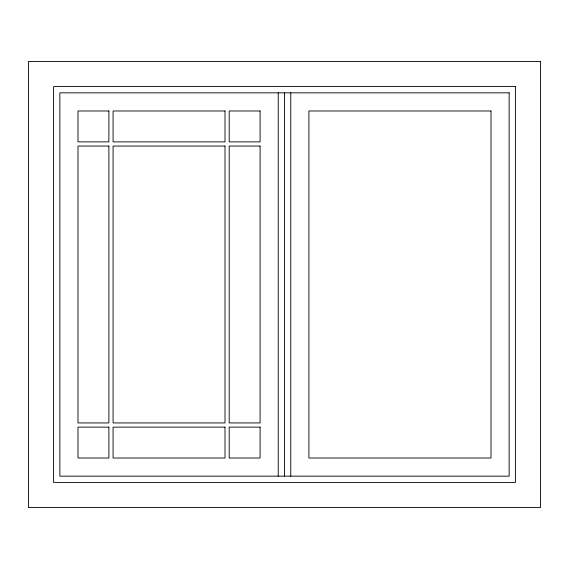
<?xml version="1.0" encoding="UTF-8"?>
<svg xmlns="http://www.w3.org/2000/svg" width="569" height="569" viewBox="0 0 569 569"><rect width="100%" height="100%" fill="white"/><g stroke="black" fill="none" stroke-linecap="round" stroke-linejoin="round"><path stroke-width="0.85" d="M290.766 92.839L290.766 476.161M284.5 92.839L284.5 476.161M278.234 92.839L278.234 476.161M540.55 61.438L28.45 61.438L28.45 507.562L540.55 507.562L540.55 61.438M515.414 86.573L53.586 86.573L53.586 482.427L515.414 482.427L515.414 86.573M509.148 92.839L59.852 92.839L59.852 476.161L509.148 476.161L509.148 92.839M108.885 110.983L77.996 110.983L77.996 141.873L108.885 141.873L108.885 110.983M225.004 110.983L113.075 110.983L113.075 141.873L225.004 141.873L225.004 110.983M260.09 110.983L229.193 110.983L229.193 141.873L260.09 141.873L260.09 110.983M491.004 110.983L308.91 110.983L308.91 458.017L491.004 458.017L491.004 110.983M108.885 146.062L77.996 146.062L77.996 422.938L108.885 422.938L108.885 146.062M225.004 146.062L113.075 146.062L113.075 422.938L225.004 422.938L225.004 146.062M260.09 146.062L229.193 146.062L229.193 422.938L260.09 422.938L260.09 146.062M108.885 427.127L77.996 427.127L77.996 458.017L108.885 458.017L108.885 427.127M225.004 427.127L113.075 427.127L113.075 458.017L225.004 458.017L225.004 427.127M260.09 427.127L229.193 427.127L229.193 458.017L260.09 458.017L260.09 427.127"/></g></svg>
